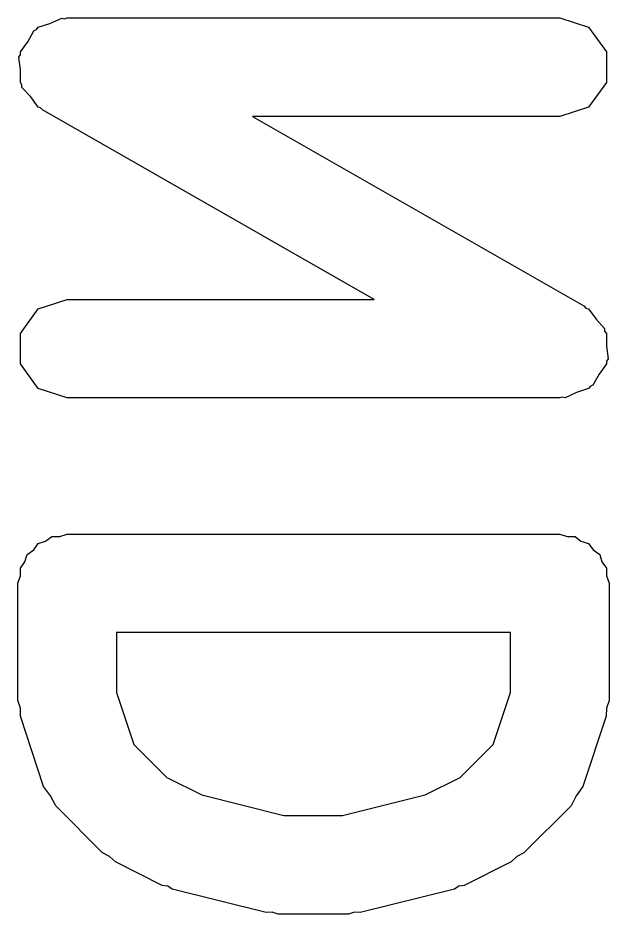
# Model space of a CAD drawing. Extents: x 102.4 to 200.2, y -128.1 to -62.9.
# Drawn here: x 191.028 to 192.228, y -89.433 to -87.614 of the extents above; entities that cross this region are included whole.
import ezdxf

# ---------------------------------------------------------------- set-up
doc = ezdxf.new("R2010")
doc.units = 0
doc.layers.add('BLACK', color=7, linetype='CONTINUOUS')

msp = doc.modelspace()

# ---------------------------------------------------------------- linework, layer by layer
at = {"layer": 'BLACK', "linetype": 'CONTINUOUS'}
for p, q in [((191.093, -87.6254), (191.117, -87.6149)), ((191.117, -87.6149), (191.122, -87.616)), ((191.122, -87.616), (191.128, -87.6143)), ((191.128, -87.6143), (192.128, -87.6143)), ((192.128, -87.6143), (192.186, -87.6334)), ((191.06, -87.6403), (191.066, -87.638)), ((191.066, -87.638), (191.069, -87.6334)), ((191.069, -87.6334), (191.093, -87.6254)), ((192.186, -87.6334), (192.223, -87.6834)), ((191.048, -87.6626), (191.06, -87.6403)), ((191.033, -87.6834), (191.048, -87.6626)), ((191.03, -87.6939), (191.033, -87.689)), ((191.033, -87.7195), (191.03, -87.6939)), ((191.033, -87.689), (191.033, -87.6834)), ((192.223, -87.6834), (192.223, -87.7452)), ((191.033, -87.7452), (191.033, -87.7195)), ((191.036, -87.7498), (191.033, -87.7452)), ((192.223, -87.7452), (192.186, -87.7952)), ((191.036, -87.7554), (191.036, -87.7498)), ((191.054, -87.7744), (191.036, -87.7554)), ((191.069, -87.7952), (191.054, -87.7744)), ((191.074, -87.7969), (191.069, -87.7952)), ((191.078, -87.8011), (191.074, -87.7969)), ((191.751, -88.1857), (191.078, -87.8011)), ((192.186, -87.7952), (192.128, -87.8143)), ((192.128, -87.8143), (191.504, -87.8143)), ((191.504, -87.8143), (192.177, -88.1989)), ((191.069, -88.2048), (191.128, -88.1857)), ((191.128, -88.1857), (191.751, -88.1857)), ((192.177, -88.1989), (192.181, -88.2031)), ((192.181, -88.2031), (192.186, -88.2048)), ((191.033, -88.2548), (191.069, -88.2048)), ((192.186, -88.2048), (192.202, -88.2256)), ((192.202, -88.2256), (192.219, -88.2446)), ((191.033, -88.3166), (191.033, -88.2548)), ((192.219, -88.2446), (192.219, -88.2502)), ((192.219, -88.2502), (192.223, -88.2548)), ((192.223, -88.2548), (192.223, -88.2805)), ((192.223, -88.2805), (192.226, -88.3061)), ((192.226, -88.3061), (192.223, -88.311)), ((192.223, -88.311), (192.223, -88.3166)), ((191.069, -88.3666), (191.033, -88.3166)), ((192.223, -88.3166), (192.208, -88.3374)), ((192.208, -88.3374), (192.195, -88.3597)), ((191.128, -88.3857), (191.069, -88.3666)), ((192.186, -88.3666), (192.162, -88.3746)), ((192.19, -88.362), (192.186, -88.3666)), ((192.195, -88.3597), (192.19, -88.362)), ((192.133, -88.384), (192.128, -88.3857)), ((192.139, -88.3851), (192.133, -88.384)), ((192.162, -88.3746), (192.139, -88.3851)), ((192.128, -88.3857), (191.128, -88.3857)), ((191.069, -88.681), (191.084, -88.6761)), ((191.084, -88.6761), (191.097, -88.6668)), ((191.097, -88.6668), (191.113, -88.6668)), ((191.113, -88.6668), (191.128, -88.6619)), ((191.128, -88.6619), (192.128, -88.6619)), ((192.128, -88.6619), (192.143, -88.6668)), ((192.143, -88.6668), (192.159, -88.6668)), ((192.159, -88.6668), (192.171, -88.6761)), ((192.171, -88.6761), (192.186, -88.681)), ((191.047, -88.7031), (191.06, -88.6938)), ((191.06, -88.6938), (191.069, -88.681)), ((192.186, -88.681), (192.196, -88.6938)), ((192.196, -88.6938), (192.209, -88.7031)), ((191.042, -88.7182), (191.047, -88.7031)), ((192.209, -88.7031), (192.213, -88.7182)), ((191.033, -88.731), (191.042, -88.7182)), ((192.213, -88.7182), (192.223, -88.731)), ((191.028, -88.7619), (191.033, -88.7468)), ((191.033, -88.7468), (191.033, -88.731)), ((192.223, -88.731), (192.223, -88.7468)), ((192.223, -88.7468), (192.228, -88.7619)), ((191.028, -89), (191.028, -88.7619)), ((192.228, -88.7619), (192.228, -89)), ((191.228, -88.8619), (191.228, -88.9838)), ((192.028, -88.8619), (191.228, -88.8619)), ((192.028, -88.9838), (192.028, -88.8619)), ((191.228, -88.9838), (191.263, -89.0888)), ((191.993, -89.0888), (192.028, -88.9838)), ((191.033, -89.0154), (191.028, -89)), ((192.228, -89), (192.223, -89.0154)), ((191.033, -89.0316), (191.033, -89.0154)), ((192.223, -89.0154), (192.222, -89.0316)), ((191.08, -89.1745), (191.033, -89.0316)), ((192.222, -89.0316), (192.175, -89.1745)), ((191.263, -89.0888), (191.33, -89.1559)), ((191.926, -89.1559), (191.993, -89.0888)), ((191.33, -89.1559), (191.401, -89.1914)), ((191.855, -89.1914), (191.926, -89.1559)), ((191.094, -89.193), (191.08, -89.1745)), ((192.175, -89.1745), (192.161, -89.193)), ((191.105, -89.2136), (191.094, -89.193)), ((191.401, -89.1914), (191.568, -89.2333)), ((191.687, -89.2333), (191.855, -89.1914)), ((192.161, -89.193), (192.151, -89.2136)), ((191.2, -89.3088), (191.105, -89.2136)), ((192.151, -89.2136), (192.055, -89.3088)), ((191.568, -89.2333), (191.687, -89.2333)), ((191.214, -89.3162), (191.2, -89.3088)), ((192.055, -89.3088), (192.041, -89.3162)), ((191.226, -89.3275), (191.214, -89.3162)), ((191.321, -89.3752), (191.226, -89.3275)), ((192.029, -89.3275), (191.934, -89.3752)), ((192.041, -89.3162), (192.029, -89.3275)), ((191.332, -89.3768), (191.321, -89.3752)), ((191.341, -89.3827), (191.332, -89.3768)), ((191.532, -89.4303), (191.341, -89.3827)), ((191.914, -89.3827), (191.723, -89.4303)), ((191.923, -89.3768), (191.914, -89.3827)), ((191.934, -89.3752), (191.923, -89.3768)), ((191.544, -89.4295), (191.532, -89.4303)), ((191.556, -89.4333), (191.544, -89.4295)), ((191.699, -89.4333), (191.556, -89.4333)), ((191.711, -89.4295), (191.699, -89.4333)), ((191.723, -89.4303), (191.711, -89.4295))]:
    msp.add_line(p, q, dxfattribs=at)

doc.saveas('drawing.dxf')
